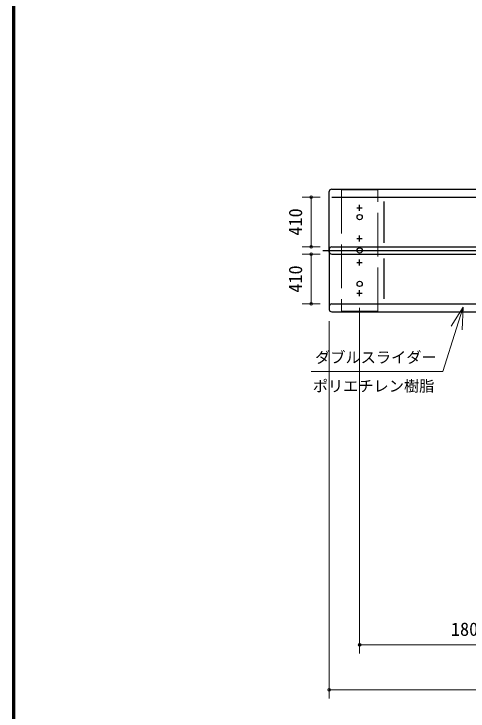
# Model space of a CAD drawing. Units: millimetres, scale not verified. Extents: x 900 to 24300, y 900 to 16920.
# Drawn here: x 900 to 4636, y 5559 to 11298 of the extents above; entities that cross this region are included whole.
import ezdxf
from ezdxf.enums import TextEntityAlignment as Align

# ---------------------------------------------------------------- set-up
doc = ezdxf.new("R2010")
doc.units = ezdxf.units.MM
doc.header["$LTSCALE"] = 60
doc.linetypes.add('DASHED', pattern=[7.5, 6, -1.5])
for name, color, linetype, lineweight in [('D-STR-DIM\u3000寸法線、寸法値', 7, 'Continuous', 0), ('D-STR-HTXT\u3000旗上げ', 7, 'Continuous', 13), ('D-STR-STR1', 7, 'DASHED', 13), ('D-STR\u3000構造物外形線', 1, 'Continuous', 25), ('D-TTL', 7, 'Continuous', 70)]:
    doc.layers.add(name, color=color, linetype=linetype, lineweight=lineweight)
doc.styles.add('ＭＳ ゴシック', font='')
doc.styles.get('ＭＳ ゴシック').set_extended_font_data('MS Gothic')

msp = doc.modelspace()

# ---------------------------------------------------------------- linework, layer by layer
at = {"layer": 'D-STR-DIM\u3000寸法線、寸法値', "lineweight": 13}
for p, q in [((3417.87, 9790.54), (3271.98, 9790.54)), ((3343.98, 9380.54), (3343.98, 9790.54)), ((3417.87, 9380.54), (3271.98, 9380.54)), ((3417.87, 9320.54), (3271.98, 9320.54)), ((3343.98, 9320.54), (3343.98, 8910.54)), ((3417.87, 8910.54), (3271.98, 8910.54)), ((3744, 8879.86), (3744, 6032.68)), ((3493.87, 8769.54), (3493.87, 5661.12)), ((3744, 6104.68), (5544.87, 6104.68)), ((3493.87, 5733.12), (12024.5, 5733.12))]:
    msp.add_line(p, q, dxfattribs=at)
at = {"layer": 'D-STR-DIM\u3000寸法線、寸法値'}
for centre, start, end in [((3343.98, 9790.54), 90, 270), ((3343.98, 9790.54), 270, 90), ((3343.98, 9380.54), 90, 270), ((3343.98, 9380.54), 270, 90), ((3343.98, 9320.54), 90, 270), ((3343.98, 9320.54), 270, 90), ((3343.98, 8910.54), 90, 270), ((3343.98, 8910.54), 270, 90), ((3744, 6104.68), 0, 180), ((3744, 6104.68), 180, 0), ((3493.87, 5733.12), 0, 180), ((3493.87, 5733.12), 180, 0)]:
    msp.add_arc(centre, 11.25, start, end, dxfattribs=at)
at = {"layer": 'D-STR-HTXT\u3000旗上げ'}
for p, q in [((4495.95, 8726.59), (4596.74, 8883.33)), ((4596.74, 8883.33), (4541.88, 8711.89)), ((4596.74, 8883.33), (4587.82, 8697.2))]:
    msp.add_line(p, q, dxfattribs=at)
msp.add_lwpolyline([(4541.88, 8711.89), (4427.4, 8354.08), (3344.19, 8354.08)], dxfattribs=at)
at = {"layer": 'D-STR-STR1'}
for p, q in [((3894, 9850.54), (3594, 9850.54)), ((3594, 9850.54), (3594, 8850.54)), ((3894, 8850.54), (3894, 9850.54)), ((3594, 8850.54), (3894, 8850.54))]:
    msp.add_line(p, q, dxfattribs=at)
at = {"layer": 'D-STR\u3000構造物外形線'}
for p, q in [((3493.87, 9335.54), (3493.87, 9835.54)), ((3513.87, 9855.54), (5488.87, 9855.54)), ((3513.87, 9790.54), (5488.87, 9790.54)), ((3720.35, 9700.54), (3765.47, 9700.54)), ((3743.87, 9675.86), (3743.87, 9725.22)), ((3942.12, 9752.74), (3942.12, 9413.31)), ((3743.87, 9425.86), (3743.87, 9475.22)), ((3720.35, 9450.54), (3765.47, 9450.54)), ((3493.87, 9365.54), (3493.87, 8865.54)), ((3513.87, 9380.54), (5488.87, 9380.54)), ((3441.39, 9350.54), (5544.82, 9350.54)), ((3513.87, 9320.54), (5488.87, 9320.54)), ((3720.35, 9250.54), (3765.47, 9250.54)), ((3733.66, 9250.54), (3754.34, 9250.54)), ((3744, 9225.86), (3744, 9275.22)), ((3942.12, 9285.68), (3942.12, 8951.68)), ((3744, 8975.86), (3744, 9025.22)), ((3720.35, 9000.54), (3765.47, 9000.54)), ((3733.66, 9000.54), (3754.34, 9000.54)), ((3513.87, 8910.54), (5488.87, 8910.54)), ((3513.87, 8845.54), (5488.87, 8845.54))]:
    msp.add_line(p, q, dxfattribs=at)
for centre in [(3744, 9625.54), (3744, 9350.54), (3744, 9075.54)]:
    msp.add_circle(centre, 21.35, dxfattribs=at)
for centre, start, end in [((3513.87, 9835.54), 90, 180), ((3513.87, 9360.54), 90, 180), ((3513.87, 9340.54), 180, 270), ((3513.87, 8890.54), 90, 180), ((3513.87, 8865.54), 180, 270)]:
    msp.add_arc(centre, 20, start, end, dxfattribs=at)
at = {"layer": 'D-TTL'}
msp.add_lwpolyline([(900, 900), (900, 16920), (24300, 16920), (24300, 900)], close=True, dxfattribs=at)

# ---------------------------------------------------------------- texts
at = {"layer": 'D-STR-DIM\u3000寸法線、寸法値', "style": 'ＭＳ ゴシック'}
for p in [(3215.72, 9585.54), (3215.72, 9115.54)]:
    msp.add_text('410', height=110, rotation=90, dxfattribs=at).set_placement(p, align=Align.MIDDLE_CENTER)
msp.add_text('1800', height=110, dxfattribs=at).set_placement((4644.44, 6232.95), align=Align.MIDDLE_CENTER)
at = {"layer": 'D-STR-HTXT\u3000旗上げ', "style": 'ＭＳ ゴシック'}
for s, p in [('ダブルスライダー', (3377.49, 8397.41)), ('ポリエチレン樹脂', (3358.29, 8161.4))]:
    msp.add_text(s, height=91.64, dxfattribs=at).set_placement(p, align=Align.BOTTOM_LEFT)

doc.saveas('drawing.dxf')
